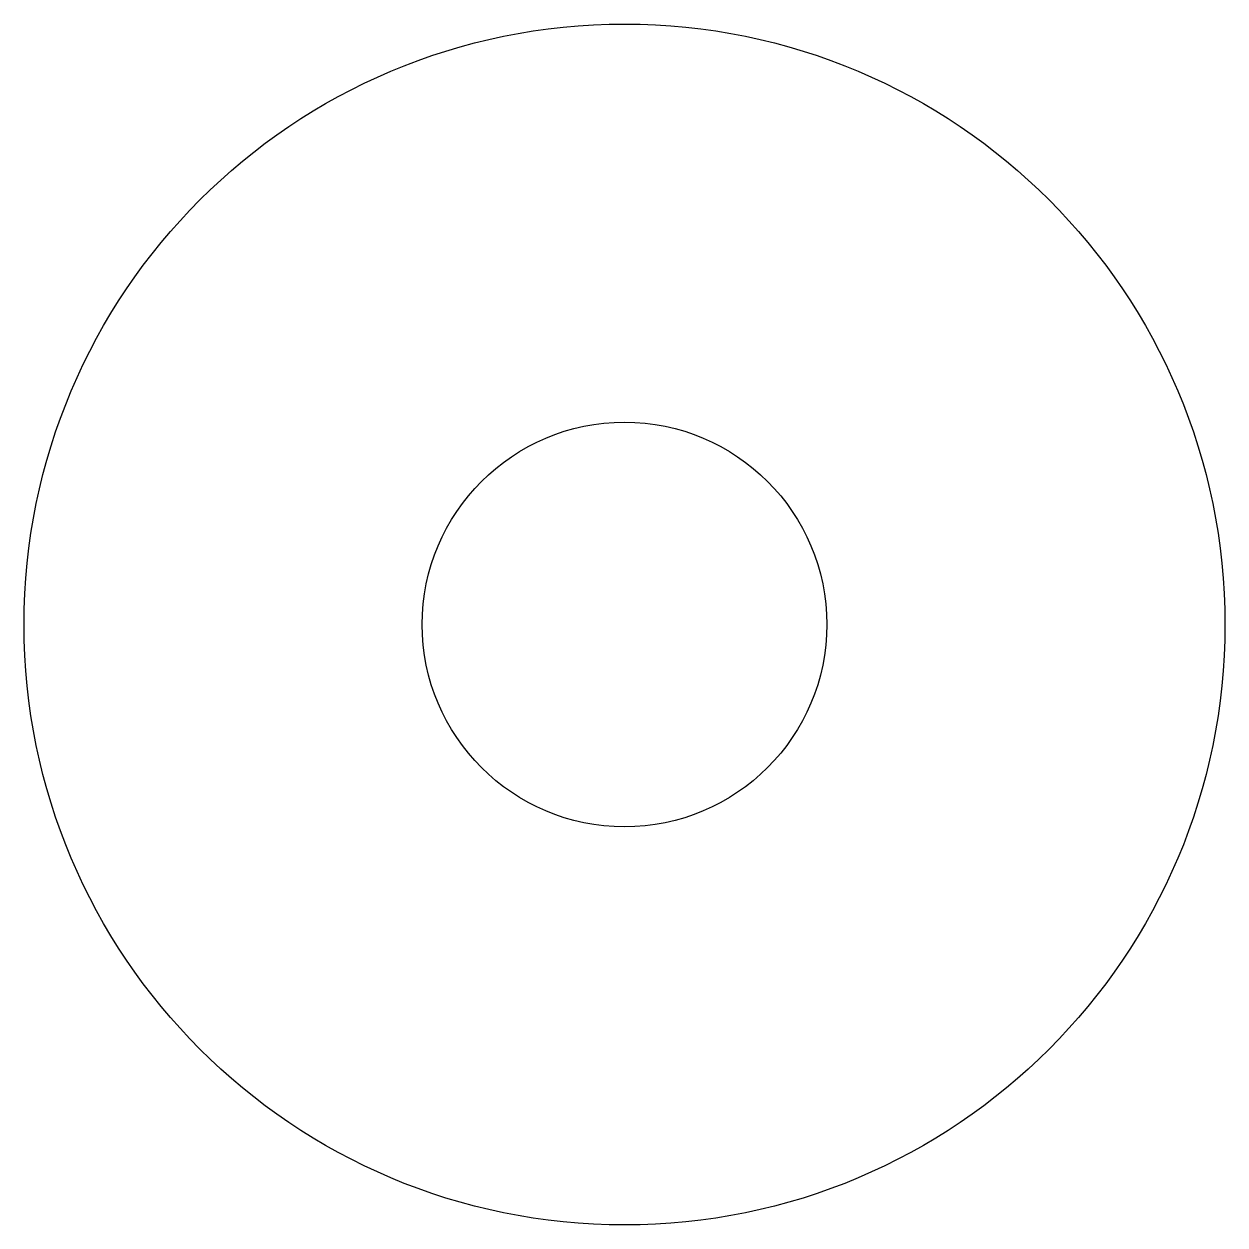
# Model space of a CAD drawing. Extents: x 459.6 to 495.8, y 424.3 to 460.5.
import ezdxf

# ---------------------------------------------------------------- set-up
doc = ezdxf.new("R2010")
doc.units = 0
doc.layers.get('0').update_dxf_attribs({"linetype": 'CONTINUOUS'})

msp = doc.modelspace()

# ---------------------------------------------------------------- linework, layer by layer
at = {"ltscale": 0.1}
for radius in [18.1, 6.1]:
    msp.add_circle((477.657, 442.416), radius, dxfattribs=at)

doc.saveas('drawing.dxf')
